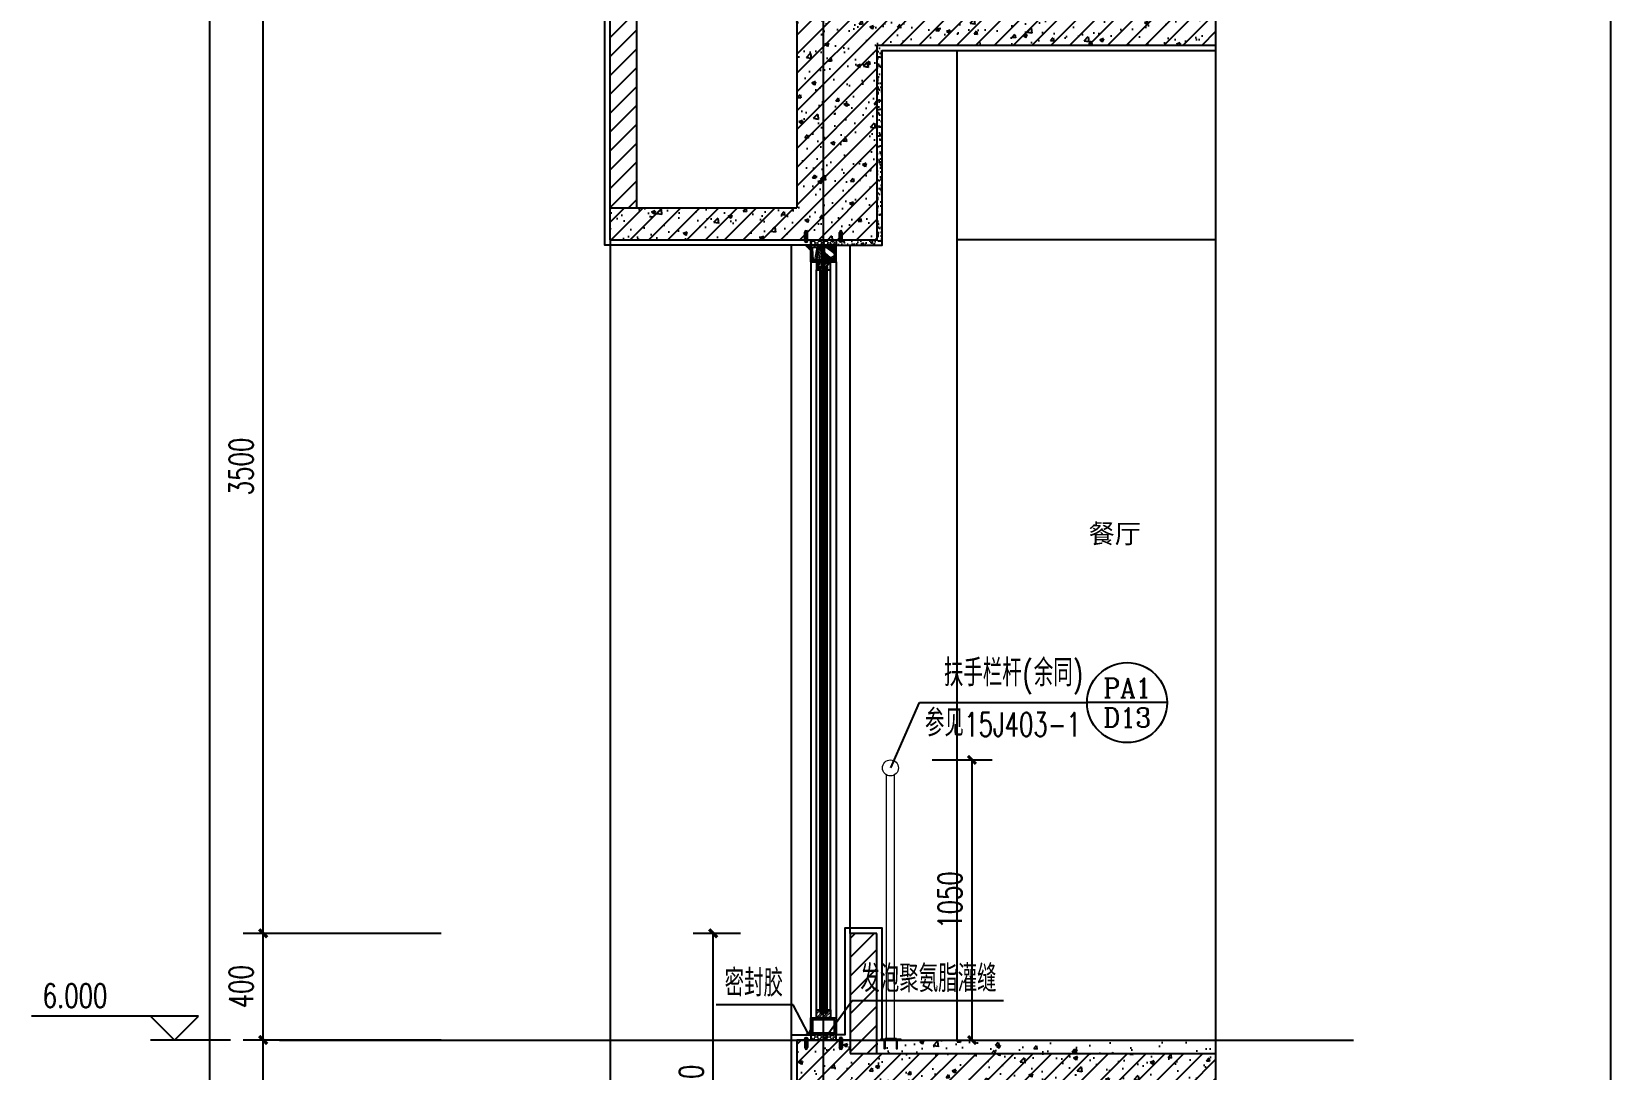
# Model space of a CAD drawing. Extents: x 1738711 to 2346805, y 1189731 to 2516152.
# Drawn here: x 1969542 to 1975461, y 1227784 to 1231675 of the extents above; entities that cross this region are included whole.
import ezdxf
from ezdxf.enums import TextEntityAlignment as Align

# ---------------------------------------------------------------- set-up
doc = ezdxf.new("R2010")
doc.units = 0
doc.header["$LTSCALE"] = 1000
doc.header["$MEASUREMENT"] = 0
for name, color, linetype, lineweight in [('_0', 7, 'Continuous', 25), ('填充', 252, 'Continuous', 5), ('栏杆', 6, 'Continuous', 15)]:
    doc.layers.add(name, color=color, linetype=linetype, lineweight=lineweight)
for name, color, linetype in [('CONTINUOUS', 7, 'Continuous'), ('DIM_ELEV', 3, 'Continuous'), ('DIM_IDEN', 3, 'Continuous'), ('DIM_LEAD', 3, 'Continuous'), ('DIM_SYMB', 3, 'Continuous'), ('DOTE', 1, 'Continuous'), ('PUB_DIM', 3, 'Continuous'), ('PUB_HATCH', 8, 'Continuous'), ('PUB_TEXT', 7, 'Continuous'), ('WALL', 40, 'Continuous'), ('WINDOW', 144, 'Continuous'), ('切线', 35, 'Continuous'), ('看线', 8, 'Continuous'), ('石材', 5, 'Continuous'), ('窗', 125, 'Continuous')]:
    doc.layers.add(name, color=color, linetype=linetype)
doc.styles.add('_TCH_DIM', font='SIMPLEX', dxfattribs={"bigfont": 'GBCBIG'})
doc.styles.add('_TCH_DIM_T3', font='SIMPLEX', dxfattribs={"width": 0.705882, "bigfont": 'GBCBIG'})
doc.styles.add('_TCH_LABEL', font='COMPLEX', dxfattribs={"bigfont": 'GBCBIG'})
doc.styles.add('STW', font='simhei_0.ttf')
doc.dimstyles.new('_TCH_ARCH&&30', dxfattribs={"dimtxt": 89.25, "dimasz": 30, "dimexe": 75, "dimexo": 90, "dimgap": 37.875, "dimtad": 1, "dimdec": 0, "dimzin": 0, "dimdsep": 46, "dimtxsty": '_TCH_DIM_T3', "dimblk": 'ARCHTICK', "dimcen": 0.09, "dimclrt": 7, "dimazin": 2, "dimtfac": 1, "dimtdec": 0, "dimtix": 1, "dimtmove": 2, "dimatfit": 3, "dimfxl": 20, "dimtolj": 1, "dimtzin": 0, "dimarcsym": 0})
pattern_1 = [(225, (-424868456.253, -4685244273.94), (11.225320151336, -11.225320151336), []), (225, (-424868456.253, -4685244281.877), (11.225320151336, -11.225320151336), [])]

# ---------------------------------------------------------------- blocks, each defined once
blk = doc.blocks.new('gdfdgdfgdfbvfcxv')
at = {"layer": '填充'}
blk.add_line((264925, -67479), (264925, -67589), dxfattribs=at)
for points in [[(264919, -67480), (264829, -67480, -1), (264829, -67468), (264919, -67468)], [(264919, -67588), (264829, -67588, 1), (264829, -67600), (264919, -67600)]]:
    blk.add_lwpolyline(points, format="xyb", dxfattribs=at)
blk.add_lwpolyline([(264911, -67634), (264911, -67434), (264919, -67434), (264919, -67634)], close=True, dxfattribs=at)
blk.add_lwpolyline([(264911, -67634), (264911, -67434), (264919, -67434), (264919, -67634)], close=True, dxfattribs=at)
for centre, radius, start, end in [((264919, -67483), 4.5, 318.2388, 90), ((264915, -67488), 9.2, 330.3198, 59.7492), ((264919, -67495), 4.5, 318.2388, 90), ((264919, -67501), 4.5, 318.2388, 90), ((264919, -67507), 4.5, 318.2388, 90), ((264919, -67513), 4.5, 318.2388, 90), ((264919, -67519), 4.5, 318.2388, 90), ((264919, -67525), 4.5, 318.2388, 90), ((264919, -67531), 4.5, 318.2388, 90), ((264919, -67537), 4.5, 318.2388, 90), ((264919, -67543), 4.5, 318.2388, 90), ((264919, -67549), 4.5, 318.2388, 90), ((264919, -67555), 4.5, 318.2388, 90), ((264919, -67561), 4.5, 318.2388, 90), ((264919, -67567), 4.5, 318.2388, 90), ((264919, -67573), 4.5, 318.2388, 90), ((264919, -67579), 4.5, 318.2388, 90), ((264919, -67585), 4.5, 270, 90)]:
    blk.add_arc(centre, radius, start, end, dxfattribs=at)
blk = doc.blocks.new('ghwerGWEGWEGW')
at = {"layer": '栏杆', "color": 6, "ltscale": 100}
for points in [[(2184611.4, 1556743.3), (2184611.4, 1557732.3)], [(2184641.4, 1556743.3), (2184641.4, 1557732.3)]]:
    blk.add_lwpolyline(points, dxfattribs=at)
blk.add_circle((2184626.4, 1557758.3), 30, dxfattribs=at)
at = {"layer": 'CONTINUOUS', "xscale": -0.384000000001397, "yscale": 0.384000000001397, "zscale": 0.384000000001397, "rotation": 270}
blk.add_blockref('gdfdgdfgdfbvfcxv', (2210560.7, 1455012.4), dxfattribs=at)
blk = doc.blocks.new('hrtheraghyra')
at = {"layer": 'WINDOW', "linetype": 'ByBlock'}
for p, q in [((-5, 21), (0, 29.4)), ((0, 29.4), (5, 21)), ((-5.9, -12), (6, -12))]:
    blk.add_line(p, q, dxfattribs=at)
for points in [[(-5, -12), (-5, 21)], [(0, -16.7), (0, 29.4)], [(5, -12), (5, 21)]]:
    blk.add_lwpolyline(points, dxfattribs=at)
blk.add_arc((0.1, -8.9), 6.71, 206.8366, 333.1634, dxfattribs=at)
blk = doc.blocks.new('_ArchTick')
at = {"color": 0, "linetype": 'ByBlock', "const_width": 0.4}
blk.add_lwpolyline([(-0.5, -0.5), (0.5, 0.5)], dxfattribs=at)
blk = doc.blocks.new('*D183')
at = {"layer": 'Defpoints', "color": 0, "transparency": 16777216}
for p in [(1972097.6, 1228294.4), (1972289.6, 1228294.4), (1972289.6, 1227094.4)]:
    blk.add_point(p, dxfattribs=at)
at = {"layer": 'PUB_DIM', "color": 0, "lineweight": -2, "transparency": 16777216}
for p, q in [((1972199.6, 1228294.4), (1972022.6, 1228294.4)), ((1972097.6, 1227094.4), (1972097.6, 1228294.4)), ((1972199.6, 1227094.4), (1972022.6, 1227094.4))]:
    blk.add_line(p, q, dxfattribs=at)
at = {"layer": 'PUB_DIM', "color": 0, "lineweight": -2, "transparency": 16777216, "xscale": 30, "yscale": 30, "zscale": 30}
for p, rotation in [((1972097.6, 1228294.4), 90), ((1972097.6, 1227094.4), 270)]:
    blk.add_blockref('_ArchTick', p, dxfattribs=dict(at, rotation=rotation))
at = {"layer": 'PUB_DIM', "color": 7, "transparency": 16777216, "insert": (1972015.1, 1227694.4), "char_height": 89.25, "attachment_point": 5, "rotation": 90, "style": '_TCH_DIM_T3'}
blk.add_mtext('\\A1;1200', dxfattribs=at)
blk = doc.blocks.new('*D360')
at = {"layer": 'Defpoints', "color": 0, "transparency": 16777216}
for p in [(1972828.5, 1228944.4), (1973067.7, 1228944.4), (1972828.5, 1227894.4)]:
    blk.add_point(p, dxfattribs=at)
at = {"layer": 'PUB_DIM', "color": 0, "lineweight": -2, "transparency": 16777216}
for p, q in [((1972918.5, 1228944.4), (1973142.7, 1228944.4)), ((1973067.7, 1227894.4), (1973067.7, 1228944.4)), ((1972918.5, 1227894.4), (1973142.7, 1227894.4))]:
    blk.add_line(p, q, dxfattribs=at)
at = {"layer": 'PUB_DIM', "color": 0, "lineweight": -2, "transparency": 16777216, "xscale": 30, "yscale": 30, "zscale": 30}
for p, rotation in [((1973067.7, 1228944.4), 90), ((1973067.7, 1227894.4), 270)]:
    blk.add_blockref('_ArchTick', p, dxfattribs=dict(at, rotation=rotation))
at = {"layer": 'PUB_DIM', "color": 7, "transparency": 16777216, "insert": (1972985.2, 1228419.4), "char_height": 89.25, "attachment_point": 5, "rotation": 90, "style": '_TCH_DIM_T3'}
blk.add_mtext('\\A1;1050', dxfattribs=at)
blk = doc.blocks.new('*D1394')
at = {"layer": 'Defpoints', "color": 0, "transparency": 16777216}
for p in [(1970210, 1231794.4), (1970968, 1231794.4), (1970968, 1221894.4)]:
    blk.add_point(p, dxfattribs=at)
at = {"layer": 'PUB_DIM', "color": 0, "lineweight": -2, "transparency": 16777216}
for p, q in [((1970878, 1231794.4), (1970135, 1231794.4)), ((1970210, 1221894.4), (1970210, 1231794.4)), ((1970878, 1221894.4), (1970135, 1221894.4))]:
    blk.add_line(p, q, dxfattribs=at)
at = {"layer": 'PUB_DIM', "color": 0, "lineweight": -2, "transparency": 16777216, "xscale": 30, "yscale": 30, "zscale": 30}
for p, rotation in [((1970210, 1231794.4), 90), ((1970210, 1221894.4), 270)]:
    blk.add_blockref('_ArchTick', p, dxfattribs=dict(at, rotation=rotation))
at = {"layer": 'PUB_DIM', "color": 7, "transparency": 16777216, "insert": (1970127.5, 1226844.4), "char_height": 89.25, "attachment_point": 5, "rotation": 90, "style": '_TCH_DIM_T3'}
blk.add_mtext('\\A1;9900', dxfattribs=at)
blk = doc.blocks.new('*D1398')
at = {"layer": 'Defpoints', "color": 0, "transparency": 16777216}
for p in [(1970410, 1227894.4), (1971168, 1227894.4), (1971168, 1227094.4)]:
    blk.add_point(p, dxfattribs=at)
at = {"layer": 'PUB_DIM', "color": 0, "lineweight": -2, "transparency": 16777216}
for p, q in [((1971078, 1227894.4), (1970335, 1227894.4)), ((1970410, 1227094.4), (1970410, 1227894.4)), ((1971078, 1227094.4), (1970335, 1227094.4))]:
    blk.add_line(p, q, dxfattribs=at)
at = {"layer": 'PUB_DIM', "color": 0, "lineweight": -2, "transparency": 16777216, "xscale": 30, "yscale": 30, "zscale": 30}
for p, rotation in [((1970410, 1227894.4), 90), ((1970410, 1227094.4), 270)]:
    blk.add_blockref('_ArchTick', p, dxfattribs=dict(at, rotation=rotation))
at = {"layer": 'PUB_DIM', "color": 7, "transparency": 16777216, "insert": (1970327.5, 1227494.4), "char_height": 89.25, "attachment_point": 5, "rotation": 90, "style": '_TCH_DIM_T3'}
blk.add_mtext('\\A1;800', dxfattribs=at)
blk = doc.blocks.new('*D1399')
at = {"layer": 'Defpoints', "color": 0, "transparency": 16777216}
for p in [(1970410, 1228294.4), (1971168, 1228294.4), (1971168, 1227894.4)]:
    blk.add_point(p, dxfattribs=at)
at = {"layer": 'PUB_DIM', "color": 0, "lineweight": -2, "transparency": 16777216}
for p, q in [((1971078, 1228294.4), (1970335, 1228294.4)), ((1970410, 1227894.4), (1970410, 1228294.4)), ((1971078, 1227894.4), (1970335, 1227894.4))]:
    blk.add_line(p, q, dxfattribs=at)
at = {"layer": 'PUB_DIM', "color": 0, "lineweight": -2, "transparency": 16777216, "xscale": 30, "yscale": 30, "zscale": 30}
for p, rotation in [((1970410, 1228294.4), 90), ((1970410, 1227894.4), 270)]:
    blk.add_blockref('_ArchTick', p, dxfattribs=dict(at, rotation=rotation))
at = {"layer": 'PUB_DIM', "color": 7, "transparency": 16777216, "insert": (1970327.5, 1228094.4), "char_height": 89.25, "attachment_point": 5, "rotation": 90, "style": '_TCH_DIM_T3'}
blk.add_mtext('\\A1;400', dxfattribs=at)
blk = doc.blocks.new('*D1400')
at = {"layer": 'Defpoints', "color": 0, "transparency": 16777216}
for p in [(1970410, 1231794.4), (1971168, 1231794.4), (1971168, 1228294.4)]:
    blk.add_point(p, dxfattribs=at)
at = {"layer": 'PUB_DIM', "color": 0, "lineweight": -2, "transparency": 16777216}
for p, q in [((1971078, 1231794.4), (1970335, 1231794.4)), ((1970410, 1228294.4), (1970410, 1231794.4)), ((1971078, 1228294.4), (1970335, 1228294.4))]:
    blk.add_line(p, q, dxfattribs=at)
at = {"layer": 'PUB_DIM', "color": 0, "lineweight": -2, "transparency": 16777216, "xscale": 30, "yscale": 30, "zscale": 30}
for p, rotation in [((1970410, 1231794.4), 90), ((1970410, 1228294.4), 270)]:
    blk.add_blockref('_ArchTick', p, dxfattribs=dict(at, rotation=rotation))
at = {"layer": 'PUB_DIM', "color": 7, "transparency": 16777216, "insert": (1970327.5, 1230044.4), "char_height": 89.25, "attachment_point": 5, "rotation": 90, "style": '_TCH_DIM_T3'}
blk.add_mtext('\\A1;3500', dxfattribs=at)

msp = doc.modelspace()

# ---------------------------------------------------------------- hatches: boundary and pattern name
at = {"layer": 'PUB_HATCH'}
h = msp.add_hatch(dxfattribs=at)
h.set_pattern_fill('钢筋混凝土', color=256, scale=20, style=0)
h.set_pattern_definition([(45, (-293438.28, -150941.136), (-35.3553391, 35.3553391), []), (50, (-293438.28, -150941.14), (143.4520365, -12.550427), [15, -165]), (355, (-293438.28, -150941.14), (-27.750267, 150.438427), [12, -132]), (100.4514, (-293426.33, -150942.18), (115.701876, 137.8879084), [12.748038, -140.2284224]), (46.1842, (-293438.28, -150901.14), (213.44821, -33.103803), [22.5, -247.5]), (96.6356, (-293420.5, -150903.9), (186.932541, 194.823574), [19.122058, -210.3426]), (351.1842, (-293438.28, -150901.14), (186.932389, 194.82372), [18, -198]), (21, (-293418.28, -150911.14), (119.3814104, -80.523778), [15, -165]), (326, (-293418.28, -150911.14), (48.663066, 145.030009), [12, -132]), (71.4514, (-293408.33, -150917.85), (168.044526, 64.506099), [12.748038, -140.2284224]), (37.5, (-293438.28, -150941.136), (2.4319711, 66.5787708), [0, -130.4, 0, -134, 0, -132.5]), (7.5, (-293438.28, -150941.14), (52.6139075, 78.8823424), [0, -76.4, 0, -127.4, 0, -50.5]), (327.5, (-293482.88, -150941.136), (106.7644872, -4.5109743), [0, -50, 0, -156, 0, -207]), (317.5, (-293502.88, -150941.14), (116.637234, 20.0209965), [0, -65, 0, -103.6, 0, -147])])
h.paths.add_polyline_path([(1973982.3, 1231624.4), (1972710.8, 1231624.4), (1972710.8, 1230894.4), (1971710.8, 1230894.4), (1971710.8, 1231014.4), (1972410.8, 1231014.4), (1972410.8, 1232574.4), (1971710.8, 1232574.4), (1971710.8, 1232694.4), (1972690.8, 1232694.4), (1972690.8, 1232614.4), (1972610.8, 1232614.4), (1972610.8, 1231744.4), (1973982.3, 1231744.4)])
h = msp.add_hatch(dxfattribs=at)
h.set_pattern_fill('普通砖', color=256, scale=20, style=0)
h.set_pattern_definition([(45, (-1377.79, 35.9), (-35.3553532, 35.3553532), [])])
h.paths.add_polyline_path([(1971810.8, 1231014.4), (1971710.8, 1231014.4), (1971710.8, 1232574.4), (1971810.8, 1232574.4)])
h = msp.add_hatch(dxfattribs=at)
h.set_pattern_fill('碎沙', color=256, scale=10, style=0)
h.set_pattern_definition([(37.5, (0, 0), (-0.80001565, 24.47066187), [0, -19.304, 0, -21.59, 0, -20.6375]), (7.5, (0, 0), (22.47616416, 35.84125503), [0, -10.414, 0, -17.399, 0, -6.6675]), (327.5, (-15.62, 0), (39.54961851, 0.07185923), [0, -6.35, 0, -22.86, 0, -29.845]), (317.5, (-15.62, 0), (38.1778226, 11.14646616), [0, -3.175, 0, -14.986, 0, -17.145])])
h.paths.add_polyline_path([(1972558.8, 1230874.4), (1972730.8, 1230874.4), (1972730.8, 1231624.4), (1972710.8, 1231624.4), (1972710.8, 1230894.4), (1972558.8, 1230894.4)])
h = msp.add_hatch(dxfattribs=at)
h.set_pattern_fill('普通砖', color=256, scale=20, style=0)
h.set_pattern_definition([(45, (0, 35.9), (-35.3553532, 35.3553532), [])])
h.paths.add_polyline_path([(1972610.8, 1228294.4), (1972710.8, 1228294.4), (1972710.8, 1227844.4), (1972610.8, 1227844.4)])
h = msp.add_hatch(dxfattribs=at)
h.set_pattern_fill('钢筋混凝土', color=256, scale=20, style=0)
h.set_pattern_definition([(45, (-301039.545, -150941.136), (-35.3553391, 35.3553391), []), (50, (-301039.55, -150941.14), (143.4520365, -12.550427), [15, -165]), (355, (-301039.55, -150941.14), (-27.750267, 150.438427), [12, -132]), (100.4514, (-301027.59, -150942.18), (115.701876, 137.8879084), [12.748038, -140.2284224]), (46.1842, (-301039.55, -150901.14), (213.44821, -33.103803), [22.5, -247.5]), (96.6356, (-301021.76, -150903.9), (186.932541, 194.823574), [19.122058, -210.3426]), (351.1842, (-301039.55, -150901.14), (186.932389, 194.82372), [18, -198]), (21, (-301019.55, -150911.14), (119.3814104, -80.523778), [15, -165]), (326, (-301019.55, -150911.14), (48.663066, 145.030009), [12, -132]), (71.4514, (-301009.6, -150917.85), (168.044526, 64.506099), [12.748038, -140.2284224]), (37.5, (-301039.545, -150941.136), (2.4319711, 66.5787708), [0, -130.4, 0, -134, 0, -132.5]), (7.5, (-301039.545, -150941.14), (52.6139075, 78.8823424), [0, -76.4, 0, -127.4, 0, -50.5]), (327.5, (-301084.145, -150941.136), (106.7644872, -4.5109743), [0, -50, 0, -156, 0, -207]), (317.5, (-301104.145, -150941.14), (116.637234, 20.0209965), [0, -65, 0, -103.6, 0, -147])])
h.paths.add_polyline_path([(1973982.3, 1227724.4), (1972710.8, 1227724.4), (1972710.8, 1227094.4), (1972410.8, 1227094.4), (1972410.8, 1227894.4), (1972610.8, 1227894.4), (1972610.8, 1227844.4), (1973982.3, 1227844.4)])
h = msp.add_hatch(dxfattribs=at)
h.set_pattern_fill('混凝土', color=256, scale=20, style=0)
h.set_pattern_definition([(50, (-1377.79, 0), (143.4520365, -12.550427), [15, -165]), (355, (-1377.79, 0), (-27.750267, 150.438427), [12, -132]), (100.4514, (-1365.84, -1.05), (115.701876, 137.887908), [12.748038, -140.228422]), (46.1842, (-1377.8, 40), (213.44821, -33.103803), [22.5, -247.5]), (96.6356, (-1360, 37.24), (186.932541, 194.823574), [19.122058, -210.3426]), (351.1842, (-1377.8, 40), (186.93239, 194.82372), [18, -198]), (21, (-1357.79, 30), (119.3814104, -80.523778), [15, -165]), (326, (-1357.79, 30), (48.663066, 145.030009), [12, -132]), (71.4514, (-1347.84, 23.29), (168.044526, 64.506099), [12.748038, -140.228422]), (37.5, (-1377.79, 0), (2.4319711, 66.5787708), [0, -130.4, 0, -134, 0, -132.5]), (7.5, (-1377.79, 0), (52.6139075, 78.8823424), [0, -76.4, 0, -127.4, 0, -50.5]), (327.5, (-1422.39, 0), (106.7644872, -4.5109743), [0, -50, 0, -156, 0, -207]), (317.5, (-1442.39, 0), (116.637234, 20.0209965), [0, -65, 0, -103.6, 0, -147])])
h.paths.add_polyline_path([(1972710.8, 1227894.4), (1972710.8, 1227844.4), (1973982.3, 1227844.4), (1973982.3, 1227894.4)])
at = {"layer": '填充'}
h = msp.add_hatch(dxfattribs=at)
h.set_pattern_fill('HONEY', color=256, scale=5, angle=-180, style=0)
h.set_pattern_definition([(6e-14, (3593122.8, 2422908.887), (11.90625, -6.874075), [7.9375, -15.875]), (240, (3593122.8, 2422908.887), (-11.906248578, -6.874077464), [7.9375, -15.875]), (300, (3593122.8, 2422908.887), (1.422e-06, -13.748152464), [-15.875, 7.9375])])
h.paths.add_polyline_path([(1972558.8, 1230874.4), (1972462.8, 1230874.4), (1972462.8, 1230894.4), (1972558.8, 1230894.4)])
h = msp.add_hatch(dxfattribs=at)
h.set_pattern_fill('STEEL', color=256, scale=10, angle=-180, style=0)
h.set_pattern_definition(pattern_1)
h.paths.add_polyline_path([(1972551.6, 1230818.5), (1972470, 1230818.5), (1972470, 1230862.6), (1972462.8, 1230855.1), (1972462.8, 1230811.3), (1972555.6, 1230811.3), (1972558.8, 1230814.7), (1972558.8, 1230874.4), (1972481.4, 1230874.4), (1972474.5, 1230867.2), (1972551.6, 1230867.2)])
h = msp.add_hatch(dxfattribs=at)
h.set_pattern_fill('STEEL', color=256, scale=10, angle=-180, style=0)
h.set_pattern_definition(pattern_1)
h.paths.add_polyline_path([(1972512.4, 1230781.3), (1972505.4, 1230781.3), (1972505.4, 1230793.3), (1972498.2, 1230793.3), (1972498.2, 1230781.3), (1972485, 1230781.3), (1972485, 1230811.3), (1972512.4, 1230811.3)])
h.paths.add_polyline_path([(1972536.6, 1230781.3), (1972524.6, 1230781.3), (1972524.6, 1230793.3), (1972517.4, 1230793.3), (1972517.4, 1230781.3), (1972512.4, 1230781.3), (1972512.4, 1230811.3), (1972536.6, 1230811.3)])
h = msp.add_hatch(dxfattribs=at)
h.set_pattern_fill('STEEL', color=256, scale=10, angle=-180, style=0)
h.set_pattern_definition([(45, (3705830.648, 4294951.418), (-11.22532015, 11.22532015), []), (45, (3705830.648, 4294959.355), (-11.22532015, 11.22532015), [])])
h.paths.add_polyline_path([(1972512.4, 1228007.5), (1972505.4, 1228007.5), (1972505.4, 1227995.5), (1972498.2, 1227995.5), (1972498.2, 1228007.5), (1972485, 1228007.5), (1972485, 1227977.5), (1972512.4, 1227977.5)])
h.paths.add_polyline_path([(1972536.6, 1228007.5), (1972524.6, 1228007.5), (1972524.6, 1227995.5), (1972517.4, 1227995.5), (1972517.4, 1228007.5), (1972512.4, 1228007.5), (1972512.4, 1227977.5), (1972536.6, 1227977.5)])
h = msp.add_hatch(dxfattribs=at)
h.set_pattern_fill('STEEL', color=256, scale=10, angle=-180, style=0)
h.set_pattern_definition([(45, (1728107.222, -86417.92), (-11.22532015, 11.22532015), []), (45, (1728107.222, -86409.983), (-11.22532015, 11.22532015), [])])
h.paths.add_polyline_path([(1972551.6, 1227970.3), (1972470, 1227970.3), (1972470, 1227926.2), (1972462.8, 1227933.6), (1972462.8, 1227977.5), (1972555.6, 1227977.5), (1972558.8, 1227974), (1972558.8, 1227914.4), (1972481.4, 1227914.4), (1972474.5, 1227921.6), (1972551.6, 1227921.6)])
h = msp.add_hatch(dxfattribs=at)
h.set_pattern_fill('HONEY', color=256, scale=5, angle=-180, style=0)
h.set_pattern_definition([(360, (3593122.8, 35879.887), (11.90625, 6.874075), [7.9375, -15.875]), (120, (3593122.8, 35879.887), (-11.906248578, 6.874077464), [7.9375, -15.875]), (60, (3593122.8, 35879.887), (1.422e-06, 13.748152464), [-15.875, 7.9375])])
h.paths.add_polyline_path([(1972558.8, 1227914.4), (1972462.8, 1227914.4), (1972462.8, 1227894.4), (1972558.8, 1227894.4)])
at = {"layer": '看线'}
h = msp.add_hatch(dxfattribs=at)
h.set_pattern_fill('ANSI31', color=256, style=0)
h.set_pattern_definition([(45, (365482.5656, 3310225.3868), (-1.1225320151, 1.1225320151), [])])
edge = h.paths.add_edge_path()
edge.add_arc((1972432.6, 1230844.2), 32.6, 22.30725, 67.69275, ccw=False)
edge.add_line((1972462.8, 1230856.6), (1972462.8, 1230874.4))
edge.add_line((1972462.8, 1230874.4), (1972445, 1230874.4))
h = msp.add_hatch(dxfattribs=at)
h.set_pattern_fill('ANSI31', color=256, style=0)
h.set_pattern_definition([(315, (365482.7796, -851436.613), (-1.1225320151, -1.1225320151), [])])
edge = h.paths.add_edge_path()
edge.add_arc((1972432.8, 1227944.6), 32.6, 292.30725, 337.69275)
edge.add_line((1972463, 1227932.2), (1972462.8, 1227914.8))
edge.add_line((1972462.8, 1227914.8), (1972445.2, 1227914.4))

# ---------------------------------------------------------------- linework, layer by layer
at = {"layer": 'DIM_ELEV'}
for p, q in [((1970168.2, 1227984.4), (1969541.8, 1227984.4)), ((1970078.2, 1227894.4), (1969988.2, 1227984.4)), ((1970078.2, 1227894.4), (1970168.2, 1227984.4)), ((1970288.2, 1227894.4), (1969988.2, 1227894.4))]:
    msp.add_line(p, q, dxfattribs=at)
at = {"layer": 'DIM_IDEN'}
for p, q in [((1972762.9, 1228914.4), (1972871.1, 1229159.3)), ((1972871.1, 1229159.3), (1973499.2, 1229159.3)), ((1973799.2, 1229159.3), (1973499.2, 1229159.3))]:
    msp.add_line(p, q, dxfattribs=at)
msp.add_lwpolyline([(1972762.9, 1228914.4, 1), (1972762.9, 1228914.4, 1)], format="xyb", close=True, dxfattribs=at)
msp.add_circle((1973649.2, 1229159.3), 150, dxfattribs=at)
at = {"layer": 'DIM_LEAD'}
for p, q in [((1972396.8, 1228026.2), (1972108.6, 1228026.2)), ((1972454.6, 1227916.2), (1972396.8, 1228026.2)), ((1972510.8, 1227894.4), (1972617.9, 1228043)), ((1972617.9, 1228043), (1973185.5, 1228043))]:
    msp.add_line(p, q, dxfattribs=at)
at = {"layer": 'DIM_SYMB'}
msp.add_lwpolyline([(1973982.3, 1221131.3), (1973982.3, 1227333.1), (1973919.3, 1227356), (1974045.3, 1227378.3), (1973982.3, 1227400.6), (1973982.3, 1233602.4)], dxfattribs=at)
at = {"layer": 'DOTE'}
for p, q in [((1972510.8, 1220760.2), (1972510.8, 1233471.2)), ((1970471.8, 1227894.4), (1974497.9, 1227894.4))]:
    msp.add_line(p, q, dxfattribs=at)
at = {"layer": 'WALL'}
for p, q in [((1971710.8, 1230894.4), (1971710.8, 1232694.4)), ((1971810.8, 1231014.4), (1971810.8, 1232574.4)), ((1972410.8, 1232574.4), (1972410.8, 1231014.4)), ((1972710.8, 1231624.4), (1973982.3, 1231624.4)), ((1972710.8, 1231624.4), (1972710.8, 1230894.4)), ((1971710.8, 1231014.4), (1972410.8, 1231014.4)), ((1971710.8, 1230894.4), (1972710.8, 1230894.4)), ((1972610.8, 1228294.4), (1972610.8, 1227844.4)), ((1972710.8, 1228294.4), (1972610.8, 1228294.4)), ((1972710.8, 1227844.4), (1972710.8, 1228294.4)), ((1972610.8, 1227894.4), (1972410.8, 1227894.4)), ((1972410.8, 1227894.4), (1972410.8, 1227094.4)), ((1972610.8, 1227844.4), (1973982.3, 1227844.4))]:
    msp.add_line(p, q, dxfattribs=at)
at = {"layer": '切线'}
msp.add_line((1972710.8, 1227894.4), (1973982.3, 1227894.4), dxfattribs=at)
for points in [[(1972462.8, 1230874.4), (1971690.8, 1230874.4), (1971690.8, 1232714.4), (1972710.8, 1232714.4), (1972710.8, 1232594.4), (1972660.8, 1232594.4)], [(1972558.8, 1230874.4), (1972730.8, 1230874.4), (1972730.8, 1231604.4), (1973982.3, 1231604.4)], [(1972730.8, 1227894.4), (1972730.8, 1228314.4), (1972590.8, 1228314.4), (1972590.8, 1227914.4), (1972558.8, 1227914.4)], [(1972462.8, 1227074.4), (1972390.8, 1227074.4), (1972390.8, 1227914.4), (1972462.8, 1227914.4)]]:
    msp.add_lwpolyline(points, dxfattribs=at)
for centre, start, end in [((1972432.6, 1230844.2), 22.30729, 67.69272), ((1972432.8, 1227944.6), 292.30728, 337.64894)]:
    msp.add_arc(centre, 32.6, start, end, dxfattribs=at)
at = {"layer": '看线'}
for p, q in [((1975461.2, 1235405), (1975461.2, 1218185)), ((1973010.8, 1231604.4), (1973010.8, 1227894.4)), ((1971710.8, 1230894.4), (1971710.8, 1221594.4)), ((1973982.3, 1230894.4), (1973010.8, 1230894.4)), ((1972390.8, 1227914.4), (1972390.8, 1230874.4)), ((1972610.8, 1228294.4), (1972610.8, 1230874.4))]:
    msp.add_line(p, q, dxfattribs=at)
at = {"layer": '石材', "const_width": 2}
for points in [[(1972525.8, 1230874.4), (1972482.9, 1230874.4), (1972470.6, 1230894.4), (1972426.8, 1230894.4)], [(1972495.8, 1230874.4), (1972538.7, 1230874.4), (1972551, 1230894.4), (1972594.8, 1230894.4)], [(1972525.8, 1227914.4), (1972482.9, 1227914.4), (1972470.6, 1227894.4), (1972426.8, 1227894.4)], [(1972495.8, 1227914.4), (1972538.7, 1227914.4), (1972551, 1227894.4), (1972594.8, 1227894.4)]]:
    msp.add_lwpolyline(points, dxfattribs=at)
at = {"layer": '石材'}
for points in [[(1972558.8, 1230874.4), (1972462.8, 1230874.4), (1972462.8, 1230894.4), (1972558.8, 1230894.4)], [(1972558.8, 1227914.4), (1972462.8, 1227914.4), (1972462.8, 1227894.4), (1972558.8, 1227894.4)]]:
    msp.add_lwpolyline(points, close=True, dxfattribs=at)
at = {"layer": '窗', "color": 117}
for p, q in [((1972462.8, 1230811.3), (1972462.8, 1227977.5)), ((1972498.2, 1228007.5), (1972498.2, 1230781.3)), ((1972505.4, 1228007.5), (1972505.4, 1230781.3)), ((1972517.4, 1228007.5), (1972517.4, 1230781.3)), ((1972524.6, 1228007.5), (1972524.6, 1230781.3)), ((1972558.8, 1230811.3), (1972558.8, 1227977.5))]:
    msp.add_line(p, q, dxfattribs=at)
at = {"layer": '窗', "color": 237}
for p, q in [((1972485, 1228007.5), (1972485, 1230781.3)), ((1972536.6, 1228007.5), (1972536.6, 1230781.3))]:
    msp.add_line(p, q, dxfattribs=at)
for points in [[(1972462.8, 1230811.3), (1972462.8, 1230874.4)], [(1972462.8, 1227977.5), (1972462.8, 1227914.4)]]:
    msp.add_lwpolyline(points, dxfattribs=at)
for points in [[(1972462.8, 1230811.3), (1972558.8, 1230811.3), (1972558.8, 1230874.4), (1972462.8, 1230874.4)], [(1972470, 1230818.5), (1972470, 1230867.2), (1972551.6, 1230867.2), (1972551.6, 1230818.5)], [(1972498.2, 1230781.3), (1972498.2, 1230793.3), (1972505.4, 1230793.3), (1972505.4, 1230781.3), (1972517.4, 1230781.3), (1972517.4, 1230793.3), (1972524.6, 1230793.3), (1972524.6, 1230781.3), (1972536.6, 1230781.3), (1972536.6, 1230811.3), (1972485, 1230811.3), (1972485, 1230781.3)], [(1972498.2, 1228007.5), (1972498.2, 1227995.5), (1972505.4, 1227995.5), (1972505.4, 1228007.5), (1972517.4, 1228007.5), (1972517.4, 1227995.5), (1972524.6, 1227995.5), (1972524.6, 1228007.5), (1972536.6, 1228007.5), (1972536.6, 1227977.5), (1972485, 1227977.5), (1972485, 1228007.5)], [(1972462.8, 1227977.5), (1972558.8, 1227977.5), (1972558.8, 1227914.4), (1972462.8, 1227914.4)], [(1972470, 1227970.3), (1972470, 1227921.6), (1972551.6, 1227921.6), (1972551.6, 1227970.3)]]:
    msp.add_lwpolyline(points, close=True, dxfattribs=at)

# ---------------------------------------------------------------- block references
at = {"layer": '_0'}
msp.add_blockref('ghwerGWEGWEGW', (-211864.5, -328843.9), dxfattribs=at)
at = {"layer": 'WALL'}
msp.add_blockref('hrtheraghyra', (1972445.7, 1230901), dxfattribs=at)
at = {"layer": 'WALL', "xscale": -1}
msp.add_blockref('hrtheraghyra', (1972575.9, 1230901), dxfattribs=at)
at = {"layer": 'WALL', "xscale": -1, "rotation": 180}
msp.add_blockref('hrtheraghyra', (1972445.7, 1227887.8), dxfattribs=at)
at = {"layer": 'WALL', "rotation": 180}
msp.add_blockref('hrtheraghyra', (1972575.9, 1227887.8), dxfattribs=at)

# ---------------------------------------------------------------- texts
at = {"style": 'STW'}
msp.add_text('餐厅', height=72.1, dxfattribs=at).set_placement((1973504.6, 1229756.7))
at = {"layer": 'PUB_TEXT', "color": 7, "style": '_TCH_DIM'}
for s, p in [('扶手栏杆', (1972962.3, 1229220.5)), ('余同', (1973299.2, 1229220.5)), ('参见', (1972891.2, 1229032.8)), ('密封胶', (1972140.1, 1228057.7)), ('发泡聚氨脂灌缝', (1972649.1, 1228074.5))]:
    msp.add_text(s, height=101.28, dxfattribs=at).set_placement(p)
at = {"layer": 'PUB_TEXT', "color": 7, "style": '_TCH_DIM', "width": 0.705882}
for s, height, p in [('(', 89.2, (1973257.2, 1229220.5)), (')', 89.2, (1973446.7, 1229220.5)), ('15J403-1', 89.25, (1973038.7, 1229032.8)), ('6.000', 89.25, (1969583.2, 1228015.9))]:
    msp.add_text(s, height=height, dxfattribs=at).set_placement(p)
at = {"layer": 'PUB_TEXT', "color": 7, "style": '_TCH_LABEL'}
for s, height, p, p2 in [('PA1', 72.46, (1973559.5, 1229178.4), (1973738.9, 1229178.4)), ('D13', 73.24, (1973560.2, 1229067), (1973738.1, 1229067))]:
    msp.add_text(s, height=height, dxfattribs=at).set_placement(p, p2, align=Align.FIT)

# ---------------------------------------------------------------- dimensions: what is measured, and where the dimension line sits
at = {"layer": 'PUB_DIM'}
for p1, p2, distance, picture, middle in [((1970968, 1221894.4), (1970968, 1231794.4), 757.9, '*D1394', (1970127.5, 1226844.4)), ((1971168, 1228294.4), (1971168, 1231794.4), 757.9, '*D1400', (1970327.5, 1230044.4)), ((1972828.5, 1227894.4), (1972828.5, 1228944.4), -239.2, '*D360', (1972985.2, 1228419.4)), ((1971168, 1227894.4), (1971168, 1228294.4), 757.9, '*D1399', (1970327.5, 1228094.4)), ((1972289.6, 1227094.4), (1972289.6, 1228294.4), 192, '*D183', (1972015.1, 1227694.4)), ((1971168, 1227094.4), (1971168, 1227894.4), 757.9, '*D1398', (1970327.5, 1227494.4))]:
    dim = msp.add_aligned_dim(p1=p1, p2=p2, distance=distance, dimstyle='_TCH_ARCH&&30', dxfattribs=at)
    dim.commit()
    dim.dimension.update_dxf_attribs({"geometry": picture, "text_midpoint": middle})

doc.saveas('drawing.dxf')
